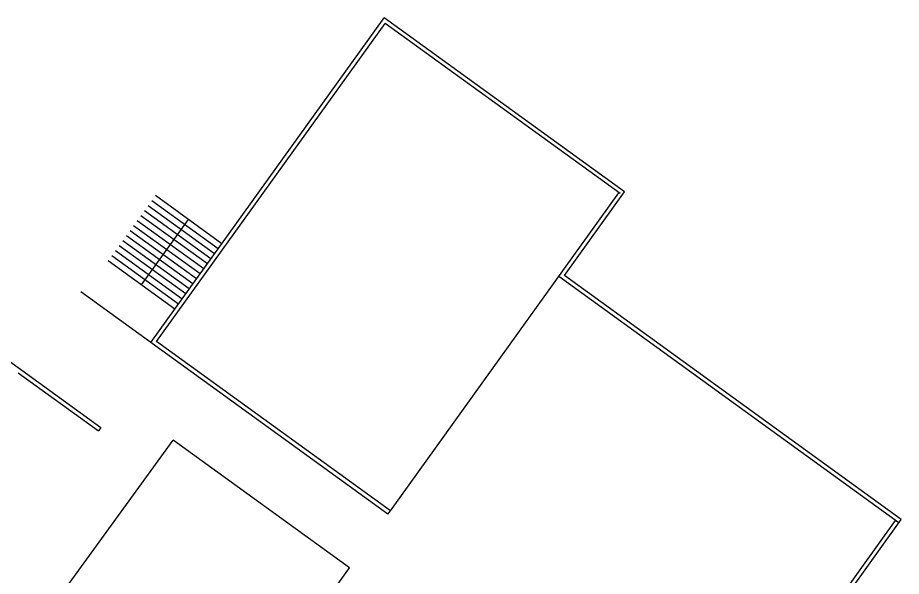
# Model space of a CAD drawing. Header units: metres. Extents: x 141303 to 146299, y 125960 to 127091.
# Drawn here: x 141914.72 to 141957.59, y 126614.01 to 126641.1 of the extents above; entities that cross this region are included whole.
import ezdxf

# ---------------------------------------------------------------- set-up
doc = ezdxf.new("R2010")
doc.units = ezdxf.units.M
doc.header["$MEASUREMENT"] = 0
doc.layers.add('NVMI_WALL', color=7, linetype='Continuous', lineweight=30)

msp = doc.modelspace()

# ---------------------------------------------------------------- linework, layer by layer
at = {"layer": 'NVMI_WALL'}
for p, q in [((141921.17987, 126625.34436), (141932.49672, 126641.10268)), ((141921.45898, 126625.39015), (141932.54205, 126640.82294)), ((141944.16036, 126632.6574), (141932.49672, 126641.10268)), ((141943.94162, 126632.56886), (141932.54205, 126640.82294)), ((141900.60753, 126634.36747), (141918.75037, 126621.23081)), ((141941.24376, 126628.59614), (141944.16036, 126632.6574)), ((141924.44691, 126629.8936), (141921.22467, 126632.22673)), ((141924.62191, 126630.13728), (141921.40062, 126632.46972)), ((141932.79863, 126617.17946), (141943.8817, 126632.61225)), ((141924.27192, 126629.64993), (141921.04873, 126631.98374)), ((141923.92192, 126629.16258), (141920.69685, 126631.49775)), ((141924.09692, 126629.40625), (141920.87279, 126631.74075)), ((141923.57193, 126628.67522), (141920.34496, 126631.01177)), ((141923.74693, 126628.9189), (141920.52091, 126631.25476)), ((141920.72701, 126628.14245), (141923.00196, 126631.31023)), ((141923.22194, 126628.18787), (141919.99308, 126630.52579)), ((141923.39694, 126628.43155), (141920.16902, 126630.76878)), ((141923.04695, 126627.9442), (141919.81714, 126630.2828)), ((141922.69695, 126627.45685), (141919.46525, 126629.79682)), ((141922.87195, 126627.70052), (141919.6412, 126630.03981)), ((141922.34696, 126626.9695), (141919.10706, 126629.31541)), ((141922.52196, 126627.21317), (141919.28931, 126629.55383)), ((141957.4693, 126616.60082), (141940.9651, 126628.55099)), ((141957.58659, 126616.76281), (141941.24376, 126628.59614)), ((141932.68196, 126617.01701), (141917.77843, 126627.8082)), ((141922.46426, 126627.13149), (141922.46363, 126627.13195)), ((141919.55538, 126626.51099), (141919.56037, 126626.51795)), ((141932.79863, 126617.17946), (141921.45898, 126625.39015)), ((141914.74546, 126623.88371), (141918.63307, 126621.06881)), ((141918.75037, 126621.23081), (141918.63307, 126621.06881)), ((141911.24554, 126605.45197), (141922.25803, 126620.61389)), ((141930.81534, 126614.4178), (141922.25803, 126620.61389)), ((141932.68196, 126617.01701), (141932.79863, 126617.17946)), ((141949.18616, 126605.06684), (141957.58596, 126616.76327)), ((141947.85942, 126603.56227), (141957.30685, 126616.71748)), ((141919.8844, 126599.19684), (141930.81534, 126614.4178))]:
    msp.add_line(p, q, dxfattribs=at)

doc.saveas('drawing.dxf')
